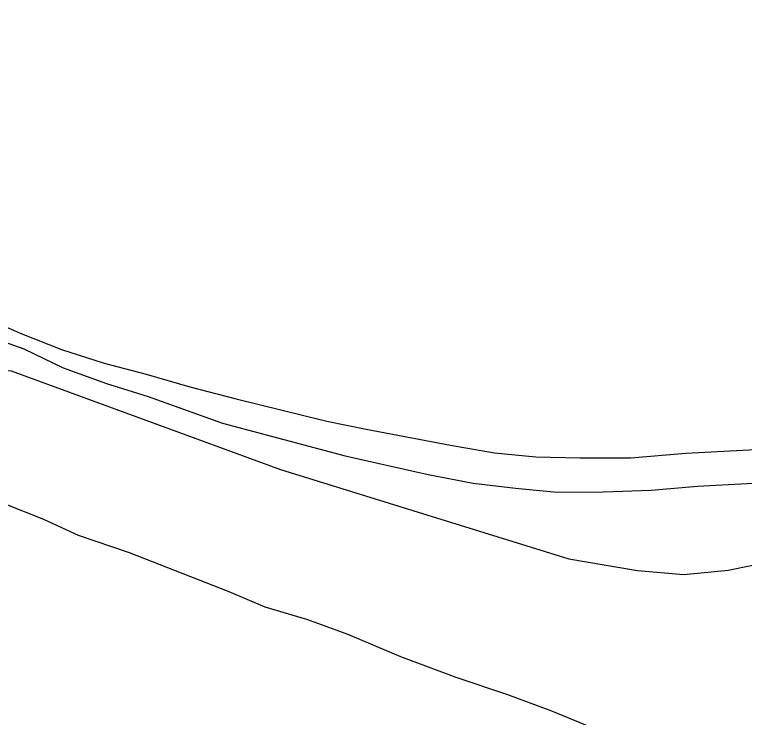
# Model space of a CAD drawing. Header units: metres. Extents: x 329311 to 330425, y 7396637 to 7397287.
# Drawn here: x 329828.18 to 329847.75, y 7396991.93 to 7397010.78 of the extents above; entities that cross this region are included whole.
import ezdxf

# ---------------------------------------------------------------- set-up
doc = ezdxf.new("R2010")
doc.units = ezdxf.units.M
doc.layers.get('0').update_dxf_attribs({"lineweight": 18})
for name, color, linetype, lineweight in [('600_CURVA_MESTRA', 9, 'Continuous', 18), ('604_CURVA_INTERM', 9, 'Continuous', 18), ('PA6_TEXTO', 3, 'Continuous', 18)]:
    doc.layers.add(name, color=color, linetype=linetype, lineweight=lineweight)
doc.styles.add('200 Médio', font='arial.ttf', dxfattribs={"height": 0.75})
doc.styles.add('ARIAL', font='ARIAL', dxfattribs={"height": 0.2})
doc.dimstyles.new('AQ250', dxfattribs={"dimscale": 10, "dimtxt": 0.05, "dimasz": 0.03, "dimexe": 0.03, "dimexo": 0.025, "dimgap": 0.025, "dimtad": 1, "dimzin": 0, "dimdsep": 46, "dimtxsty": 'ARIAL', "dimblk": 'ARCHTICK', "dimcen": 0.09, "dimdle": 0.03, "dimclrt": 7, "dimadec": 0, "dimazin": 0, "dimtfac": 1, "dimtix": 1, "dimtmove": 2, "dimatfit": 3, "dimldrblk": 'OPEN90', "dimfxl": 1, "dimtvp": 1, "dimtolj": 1, "dimtzin": 0, "dimarcsym": 0})

# ---------------------------------------------------------------- blocks, each defined once
blk = doc.blocks.new('_ArchTick')
at = {"color": 0, "linetype": 'ByBlock', "const_width": 0.15}
blk.add_lwpolyline([(-0.5, -0.5), (0.5, 0.5)], dxfattribs=at)
blk = doc.blocks.new('*D15')
at = {"layer": 'Defpoints', "color": 0, "transparency": 16777216}
for p in [(329810.442, 7397026.388), (329868.823, 7397007.376), (329868.382, 7397006.024)]:
    blk.add_point(p, dxfattribs=at)
at = {"layer": 'PA6_TEXTO', "color": 0, "lineweight": -2, "transparency": 16777216}
for p, q in [((329810.364, 7397026.15), (329809.908, 7397024.75)), ((329809.716, 7397025.129), (329868.668, 7397005.932)), ((329868.745, 7397007.139), (329868.289, 7397005.739))]:
    blk.add_line(p, q, dxfattribs=at)
at = {"layer": 'PA6_TEXTO', "color": 0, "lineweight": -2, "transparency": 16777216, "xscale": 0.3, "yscale": 0.3, "zscale": 0.3}
for p, rotation in [((329810.001, 7397025.036), 161.9626347684521), ((329868.382, 7397006.024), 341.9626347684521)]:
    blk.add_blockref('_ArchTick', p, dxfattribs=dict(at, rotation=rotation))
at = {"layer": 'PA6_TEXTO', "color": 7, "transparency": 16777216, "insert": (329839.388, 7397016.132), "char_height": 0.75, "attachment_point": 5, "rotation": 341.9626, "style": '200 Médio'}
blk.add_mtext('\\A1;61.40', dxfattribs=at)
blk = doc.blocks.new('_Open90')
at = {"color": 0, "linetype": 'ByBlock', "lineweight": -2}
for p, q in [((0, 0), (-1, 0)), ((-0.5, 0.5), (0, 0)), ((0, 0), (-0.5, -0.5))]:
    blk.add_line(p, q, dxfattribs=at)

msp = doc.modelspace()

# ---------------------------------------------------------------- linework, layer by layer
at = {"layer": '600_CURVA_MESTRA', "elevation": 725, "flags": 128}
msp.add_lwpolyline([(329827.137, 7397002.762), (329828.373, 7397002.226), (329829.436, 7397001.806), (329830.574, 7397001.445), (329831.697, 7397001.148), (329832.87, 7397000.804), (329834.11, 7397000.484), (329836.538, 7396999.892), (329837.59, 7396999.673), (329839.852, 7396999.245), (329841.032, 7396999.038), (329842.138, 7396998.937), (329843.31, 7396998.904), (329844.678, 7396998.904), (329846.156, 7396999.028), (329849.882, 7396999.23), (329851.045, 7396999.267), (329853.181, 7396999.258), (329855.266, 7396999.157), (329856.371, 7396999.102), (329858.586, 7396999.115)], dxfattribs=at)
at = {"layer": '604_CURVA_INTERM', "flags": 128}
for points, elevation in [([(329827.263, 7397002.239), (329828.422, 7397001.825), (329829.479, 7397001.32), (329830.637, 7397000.894), (329831.752, 7397000.549), (329833.747, 7396999.839), (329837.028, 7396998.957), (329839.252, 7396998.459), (329840.46, 7396998.231), (329841.595, 7396998.097), (329842.71, 7396997.99), (329843.936, 7396997.996), (329845.225, 7396998.039), (329846.463, 7396998.145), (329847.794, 7396998.216), (329849.044, 7396998.239), (329850.448, 7396998.172), (329851.748, 7396998.076), (329853.467, 7396997.909), (329856.306, 7396997.525), (329857.492, 7396997.381), (329858.714, 7396997.298)], 726), ([(329817.178, 7396989.346), (329821.432, 7396997.407), (329822.75, 7396999.449), (329823.519, 7397000.331), (329824.457, 7397001.027), (329825.785, 7397001.504), (329828.082, 7397001.239), (329835.295, 7396998.596), (329843.022, 7396996.205), (329844.86, 7396995.888), (329846.1, 7396995.781), (329847.284, 7396995.897), (329848.432, 7396996.13), (329849.746, 7396996.247), (329850.757, 7396996.318), (329851.833, 7396996.345), (329852.944, 7396996.27), (329854.329, 7396995.833), (329856.359, 7396995.289), (329858.232, 7396994.724), (329858.914, 7396994.472)], 727), ([(329844.734, 7396991.234), (329842.565, 7396992.118), (329841.39, 7396992.556), (329840.001, 7396993.027), (329838.524, 7396993.581), (329837.084, 7396994.183), (329836.007, 7396994.577), (329834.889, 7396994.912), (329833.923, 7396995.318), (329831.256, 7396996.363), (329829.886, 7396996.826), (329828.961, 7396997.252), (329826.787, 7396998.111), (329825.263, 7396998.434), (329824.105, 7396998.259), (329823.171, 7396997.867), (329822.343, 7396997.448), (329819.02, 7396992.084), (329815.085, 7396984.666)], 728)]:
    msp.add_lwpolyline(points, dxfattribs=dict(at, elevation=elevation))

# ---------------------------------------------------------------- dimensions: what is measured, and where the dimension line sits
at = {"layer": 'PA6_TEXTO'}
dim = msp.add_aligned_dim(p1=(329810.442, 7397026.388), p2=(329868.823, 7397007.376), distance=-1.422, dimstyle='AQ250', override={"dimtxsty": '200 Médio'}, dxfattribs=at)
dim.commit()
dim.dimension.update_dxf_attribs({"geometry": '*D15', "text_midpoint": (329839.388, 7397016.132)})

doc.saveas('drawing.dxf')
